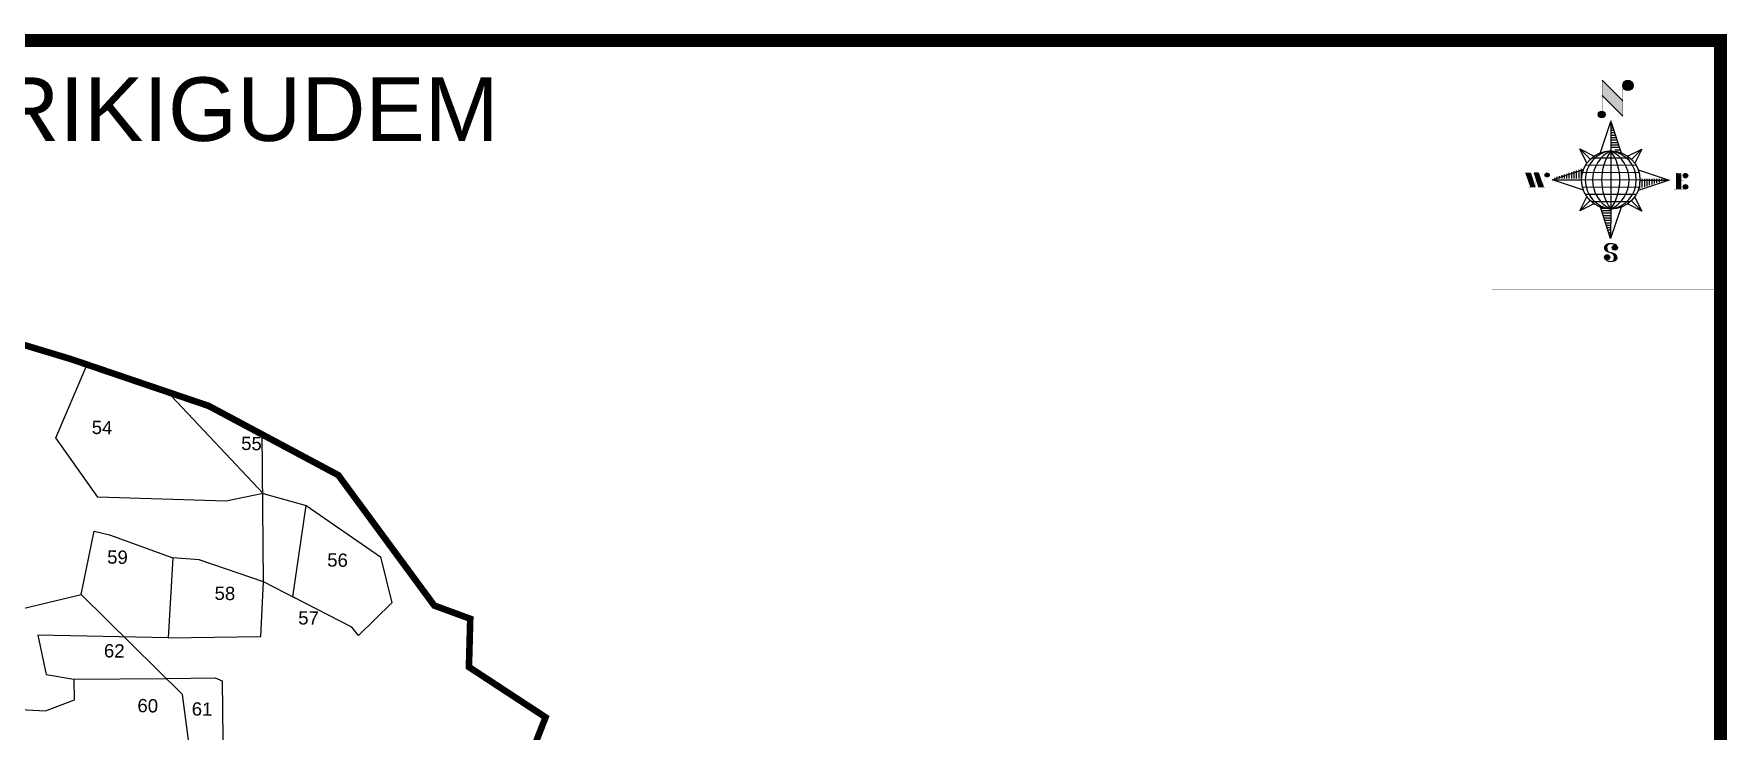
# Model space of a CAD drawing. Header units: millimetres. Extents: x 351203 to 355694, y 1841001 to 1845769.
# Drawn here: x 353120 to 355694, y 1844709 to 1845769 of the extents above; entities that cross this region are included whole.
import ezdxf

# ---------------------------------------------------------------- set-up
doc = ezdxf.new("R2010")
doc.units = ezdxf.units.MM
for name, color, linetype in [('BND', 6, 'Continuous'), ('bord', 1, 'Continuous'), ('Boundry', 5, 'Continuous'), ('Plot', 7, 'Continuous'), ('Plot NUmbers', 1, 'Continuous'), ('TEXT', 7, 'Continuous')]:
    doc.layers.add(name, color=color, linetype=linetype)
doc.styles.get("Standard").update_dxf_attribs({"font": 'arial.ttf'})
pattern_1 = [(267.297113149, (-8720374.938, 50637915.138), (10.5367255337, -0.497431438), [])]
pattern_2 = [(357.297113149, (-8720374.938, 50637915.138), (0.497431438, 10.5367255337), [])]

# ---------------------------------------------------------------- blocks, each defined once
blk = doc.blocks.new('*X5')
at = {"color": 0, "linetype": 'Continuous'}
for p, q in [((6321.56, 239.21), (6322.58, 240.23)), ((6321.57, 239.39), (6322.52, 240.35)), ((6321.58, 239.58), (6322.47, 240.46)), ((6321.59, 239.95), (6322.35, 240.7)), ((6321.59, 239.76), (6322.41, 240.58)), ((6321.6, 240.13), (6322.29, 240.82)), ((6321.61, 240.32), (6322.32, 241.03)), ((6321.62, 240.5), (6322.34, 241.22)), ((6321.67, 239.14), (6322.64, 240.11)), ((6321.76, 239.05), (6322.69, 239.99)), ((6321.77, 240.83), (6322.36, 241.41)), ((6321.84, 238.96), (6322.78, 239.9)), ((6321.93, 238.86), (6322.87, 239.81)), ((6322.01, 238.77), (6322.96, 239.72)), ((6322.08, 241.31), (6322.37, 241.61)), ((6322.1, 238.68), (6323.05, 239.64)), ((6322.18, 238.59), (6323.14, 239.55)), ((6322.27, 238.5), (6323.23, 239.46)), ((6322.41, 238.46), (6323.32, 239.37)), ((6322.54, 238.41), (6323.44, 239.31)), ((6322.67, 238.37), (6323.56, 239.26)), ((6322.8, 238.32), (6323.68, 239.2)), ((6322.93, 238.28), (6323.8, 239.15)), ((6323.06, 238.23), (6323.92, 239.09)), ((6323.19, 238.18), (6324.04, 239.03)), ((6323.33, 238.15), (6324.16, 238.98)), ((6323.5, 238.14), (6324.28, 238.92)), ((6323.67, 238.13), (6324.39, 238.85)), ((6323.83, 238.12), (6324.56, 238.84)), ((6324.1, 238.21), (6324.73, 238.84)), ((6324.34, 238.27), (6324.9, 238.83)), ((6324.59, 238.34), (6325.07, 238.82)), ((6324.83, 238.41), (6325.24, 238.81)), ((6325.08, 238.48), (6325.41, 238.81)), ((6325.4, 238.63), (6325.57, 238.8))]:
    blk.add_line(p, q, dxfattribs=at)
blk = doc.blocks.new('*X4')
at = {"color": 0, "linetype": 'Continuous'}
for p, q in [((6324.43, 240.3), (6324.53, 240.41)), ((6324.56, 240.26), (6324.76, 240.46)), ((6324.7, 240.22), (6325, 240.52)), ((6324.83, 240.18), (6325.23, 240.57)), ((6324.97, 240.14), (6325.45, 240.62)), ((6325.1, 240.1), (6325.63, 240.62)), ((6325.23, 240.05), (6325.8, 240.62)), ((6325.34, 239.97), (6325.98, 240.62)), ((6325.44, 239.9), (6326.1, 240.56)), ((6325.54, 239.83), (6326.22, 240.51)), ((6325.65, 239.75), (6326.35, 240.46)), ((6325.75, 239.68), (6326.47, 240.4)), ((6325.85, 239.61), (6326.59, 240.35)), ((6325.95, 239.53), (6326.72, 240.3)), ((6326.04, 239.44), (6326.84, 240.24)), ((6326.12, 239.35), (6326.96, 240.19)), ((6326.21, 239.25), (6327.06, 240.1)), ((6326.29, 239.16), (6327.14, 240.01)), ((6326.38, 239.07), (6327.22, 239.91)), ((6326.46, 238.98), (6327.3, 239.81)), ((6326.55, 238.89), (6327.38, 239.72)), ((6326.63, 238.8), (6327.46, 239.62)), ((6326.72, 238.7), (6327.54, 239.52)), ((6326.79, 238.6), (6327.62, 239.43)), ((6326.84, 238.47), (6327.7, 239.33)), ((6326.88, 238.34), (6327.78, 239.23)), ((6326.79, 236.48), (6327.35, 237.04)), ((6326.92, 236.78), (6327.58, 237.45)), ((6326.93, 238.21), (6327.85, 239.13)), ((6326.98, 238.08), (6327.85, 238.95)), ((6327, 237.93), (6327.84, 238.77)), ((6327.01, 237.76), (6327.84, 238.59)), ((6327.02, 237.6), (6327.84, 238.41)), ((6327.03, 237.43), (6327.83, 238.23)), ((6327.04, 237.26), (6327.83, 238.05)), ((6327.05, 237.09), (6327.81, 237.85))]:
    blk.add_line(p, q, dxfattribs=at)
blk = doc.blocks.new('H')
at = {"layer": 'bord', "extrusion": (0.000427885, 0.004792, 0.999988)}
h = blk.add_hatch(dxfattribs=at)
h.set_pattern_fill('LINE', color=8, scale=84.387686, angle=-2.70289, style=0)
h.set_pattern_definition(pattern_2)
h.paths.add_polyline_path([(-492.5, 785.6, -0.090992), (-448, 775.2), (-486.5, 912)])
h = blk.add_hatch(dxfattribs=at)
h.set_pattern_fill('LINE', color=8, scale=84.387686, angle=-92.70289, style=0)
h.set_pattern_definition(pattern_1)
h.paths.add_polyline_path([(-624.9, 665.1, -0.090992), (-614.5, 709.6), (-751.3, 671.1)])
h = blk.add_hatch(dxfattribs=at)
h.set_pattern_fill('LINE', color=8, scale=84.387686, angle=-92.70289, style=0)
h.set_pattern_definition(pattern_1)
h.paths.add_polyline_path([(-245.6, 647.2), (-372, 653.2, -0.090992), (-382.4, 608.7)])
h = blk.add_hatch(dxfattribs=at)
h.set_pattern_fill('LINE', color=8, scale=84.387686, angle=-2.70289, style=0)
h.set_pattern_definition(pattern_2)
h.paths.add_polyline_path([(-504.4, 532.7, -0.090992), (-548.9, 543.1), (-510.4, 406.3)])
for p, q in [((-516.2, 1087.1, -1217.1), (-431.5, 994, -1216.7)), ((-519.4, 1020.4, -1216.8), (-434.7, 927.3, -1216.4)), ((-538.3, 773.7, -1215.6), (-487, 906.2, -1216.3)), ((-487, 906.2, -1216.3), (-493, 779.8, -1215.7)), ((-487, 906.2, -1216.3), (-448.5, 769.4, -1215.7)), ((-626.7, 793.8, -1215.7), (-566.8, 760.2, -1215.6)), ((-626.7, 793.8, -1215.7), (-584.1, 747, -1215.5)), ((-598.9, 731, -1215.4), (-626.7, 793.8, -1215.7)), ((-421.3, 753.3, -1215.6), (-358.5, 781.1, -1215.7)), ((-358.5, 781.1, -1215.7), (-405.3, 738.5, -1215.5)), ((-358.5, 781.1, -1215.7), (-392.1, 721.2, -1215.4)), ((-864.7, 700.9, -1215.1), (-846.9, 637.7, -1214.9)), ((-846.9, 700.1, -1215.1), (-829.1, 636.9, -1214.9)), ((-829.1, 699.2, -1215.2), (-811.3, 636, -1214.9)), ((-829.1, 699.2, -1215.2), (-811.3, 698.4, -1215.2)), ((-811.3, 698.4, -1215.2), (-793.5, 635.2, -1214.9)), ((-751.8, 665.3, -1215), (-615, 703.8, -1215.3)), ((-751.8, 665.3, -1215), (-625.4, 659.3, -1215)), ((-619.3, 614, -1214.8), (-751.8, 665.3, -1215)), ((-378.6, 692.6, -1215.3), (-246.1, 641.4, -1215.1)), ((-213.5, 669.3, -1215.3), (-216.7, 600.8, -1214.9)), ((-197.2, 599.9, -1214.9), (-193.9, 668.4, -1215.3)), ((-246.1, 641.4, -1215.1), (-382.9, 602.9, -1214.9)), ((-372.5, 647.4, -1215.1), (-246.1, 641.4, -1215.1)), ((-639.4, 525.6, -1214.4), (-605.8, 585.5, -1214.7)), ((-639.4, 525.6, -1214.4), (-592.6, 568.1, -1214.6)), ((-576.6, 553.3, -1214.6), (-639.4, 525.6, -1214.4)), ((-510.9, 400.5, -1213.9), (-549.4, 537.2, -1214.5)), ((-459.6, 533, -1214.5), (-510.9, 400.5, -1213.9)), ((-504.9, 526.9, -1214.5), (-510.9, 400.5, -1213.9)), ((-371.2, 512.9, -1214.5), (-431.1, 546.5, -1214.6)), ((-371.2, 512.9, -1214.5), (-413.8, 559.7, -1214.7)), ((-399, 575.7, -1214.7), (-371.2, 512.9, -1214.5))]:
    blk.add_line(p, q, dxfattribs=at)
at = {"layer": 'bord', "color": 8, "linetype": 'ByBlock', "extrusion": (0.000427885, 0.004792, 0.999988)}
for p, q in [((-410.8, 744.2, -1215.5), (-578.1, 752.1, -1215.5)), ((-493, 779.8, -1215.7), (-504.9, 526.9, -1214.5)), ((-375, 679.2, -1215.3), (-619.9, 690.7, -1215.2)), ((-386.5, 711.4, -1215.4), (-605.5, 721.7, -1215.4)), ((-372.5, 647.4, -1215.1), (-625.4, 659.3, -1215)), ((-378, 615.9, -1214.9), (-622.9, 627.5, -1214.9)), ((-392.4, 584.9, -1214.8), (-611.4, 595.3, -1214.7)), ((-419.8, 554.6, -1214.6), (-587.1, 562.5, -1214.6))]:
    blk.add_line(p, q, dxfattribs=at)
at = {"layer": 'bord', "extrusion": (0.000427885, 0.004792, 0.999988), "elevation": -1212.1}
for points, const_width in [([(-522, 959.6), (-515.7, 1092.9)], 1.61), ([(-434.2, 933.1), (-427.9, 1066.5)], 1.61), ([(-870.1, 707), (-846.4, 705.9)], 0.642), ([(-828.6, 642.7), (-821, 678)], 0.642), ([(-793, 641), (-781.6, 693.9)], 0.642), ([(-222.7, 675.6), (-173.8, 673.3)], 0.706), ([(-828.6, 642.7), (-855.2, 643.9)], 0.642), ([(-810.8, 641.8), (-784.1, 640.6)], 0.642), ([(-177.1, 604.8), (-226, 607.1)], 0.706), ([(-194.8, 644.8), (-185, 644.4)], 0.706)]:
    blk.add_lwpolyline(points, dxfattribs=dict(at, const_width=const_width))
for points, const_width in [([(-413.7, 1073.1, 1), (-397.6, 1057.7, 1)], 22.3), ([(-530.3, 949.5, 1), (-519.6, 939.3, 1)], 14.8), ([(-775.9, 696.6, 1), (-769.5, 690.4, 1)], 8.9), ([(-177.8, 666.9, 1), (-170.8, 660.1, 1)], 9.79), ([(-180.1, 618, 1), (-173.1, 611.2, 1)], 9.79), ([(-489.8, 361.7, 1), (-498.1, 369.1, 1)], 11.1), ([(-525.2, 321.6, 1), (-533.4, 328.9, 1)], 11.1)]:
    blk.add_lwpolyline(points, format="xyb", close=True, dxfattribs=dict(at, const_width=const_width))
for points in [[(-537, 317.4), (-530.7, 310.5), (-519.8, 306.8), (-504.9, 306.9), (-493.9, 310), (-486.3, 317.7), (-486.5, 325.8), (-490.6, 333.3), (-493.5, 336.2), (-502.8, 340.9), (-522.5, 347.3), (-530.4, 351.6), (-533.7, 354.6), (-537.4, 362.6), (-537, 373.4), (-530, 380.7), (-520, 384.1), (-503.5, 384.2), (-492.5, 379.9), (-487.1, 373.3)], [(-522.5, 347.6), (-526.2, 353.8), (-527.8, 360.6), (-527.9, 370.6), (-525.9, 375.5), (-521.3, 381.2), (-514.5, 384.4)], [(-504.9, 306.9), (-499, 312.4), (-497, 319.4), (-497.5, 326.5), (-501.2, 335.4), (-509.2, 343.2)]]:
    blk.add_lwpolyline(points, dxfattribs=at)
at = {"layer": 'bord', "extrusion": (0.000427885, 0.004792, 0.999988)}
for centre, radius in [((-405.6, 1065.4, -1212.1), 22.3), ((-525, 944.4, -1212.1), 14.8), ((-498.4, 659.1, -1212.1), 126.6), ((-772.7, 693.5, -1212.1), 8.9), ((-174.3, 663.5, -1212.1), 9.79), ((-176.6, 614.6, -1212.1), 9.79), ((-494, 365.4, -1212.1), 11.1), ((-529.3, 325.2, -1212.1), 11.1)]:
    blk.add_circle(centre, radius, dxfattribs=at)
at = {"layer": 'bord', "color": 8, "linetype": 'ByBlock', "extrusion": (0.000427885, 0.004792, 0.999988)}
for centre, radius, start, end in [((-481.5, 658.3, -1212.1), 127.7, 94.92536, 259.66906), ((-436.8, 656.2, -1212.1), 140.8, 113.28644, 241.30798), ((-315.9, 650.5, -1212.1), 222.3, 142.58916, 212.00526), ((-560.1, 662.1, -1212.1), 140.8, 293.28644, 61.30798), ((-681, 667.8, -1212.1), 222.3, 322.58916, 32.00526), ((-515.4, 659.9, -1212.1), 127.7, 274.92536, 79.66906)]:
    blk.add_arc(centre, radius, start, end, dxfattribs=at)
at = {"layer": 'bord', "extrusion": (0.000427885, 0.004792, 0.999988)}
for points in [[(-515.7, 1092.9, -1212.1), (-431, 999.8, -1212.1), (-518.9, 1026.2, -1212.1), (-434.2, 933.1, -1212.1)], [(-864.1, 706.7, -1212.1), (-846.4, 705.9, -1212.1), (-846.3, 643.5, -1212.1), (-828.6, 642.7, -1212.1)], [(-828.6, 705, -1212.1), (-810.8, 704.2, -1212.1), (-810.8, 641.8, -1212.1), (-793, 641, -1212.1)], [(-193.4, 674.2, -1212.1), (-196.6, 605.7, -1212.1), (-213, 675.1, -1212.1), (-216.2, 606.7, -1212.1)]]:
    blk.add_solid(points, dxfattribs=at)
at = {"layer": 'bord', "extrusion": (0.000427885, 0.004792, 0.999988), "xscale": 7.977342409717546, "yscale": 7.977342408231451, "zscale": 7.977342408476333, "rotation": 138.0840426661453}
for name, p in [('*X4', (38300.5, -31929.4, -1212.1)), ('*X5', (38314.4, -31950.9, -1212.1))]:
    blk.add_blockref(name, p, dxfattribs=at)

msp = doc.modelspace()

# ---------------------------------------------------------------- linework, layer by layer
for points, const_width in [([(351213.3, 1845759.4), (355683.8, 1845759.4), (355683.8, 1841011.2), (351213.3, 1841011.2)], 20), ([(355683.8, 1845759.4), (355335.8, 1845759.4), (355335.8, 1845381.2), (355683.8, 1845381.2)], 0.285)]:
    msp.add_lwpolyline(points, close=True, dxfattribs=dict(const_width=const_width))
at = {"layer": 'BND', "lineweight": 30, "const_width": 10}
msp.add_lwpolyline([(353048.8, 1845313.3), (353175, 1845275.3), (353385.7, 1845203.7), (353582.6, 1845098.5), (353728.5, 1844900.2), (353783.2, 1844880.1), (353781.2, 1844806.7), (353897.7, 1844730.3), (353879.4, 1844683.6)], dxfattribs=at)
at = {"layer": 'Boundry'}
for p, q in [((353048.8, 1845313.3), (353175, 1845275.3)), ((353175, 1845275.3), (353385.7, 1845203.7)), ((353385.7, 1845203.7), (353582.6, 1845098.5)), ((353582.6, 1845098.5), (353728.5, 1844900.2)), ((353728.5, 1844900.2), (353783.2, 1844880.1)), ((353783.2, 1844880.1), (353781.2, 1844806.7)), ((353781.2, 1844806.7), (353897.7, 1844730.3)), ((353897.7, 1844730.3), (353879.4, 1844683.6))]:
    msp.add_line(p, q, dxfattribs=at)
at = {"layer": 'Plot'}
for p, q in [((353153.1, 1845155.2), (353200.6, 1845265.8)), ((353328.9, 1845218.5), (353468.2, 1845070.5)), ((353217.1, 1845065.2), (353153.1, 1845155.2)), ((353468.8, 1844936.5), (353466.9, 1845162.6)), ((353412.2, 1845058.8), (353217.1, 1845065.2)), ((353468.2, 1845070.5), (353412.2, 1845058.8)), ((353468.2, 1845070.5), (353534, 1845052.1)), ((353513.4, 1844913.2), (353534, 1845052.1)), ((353534, 1845052.1), (353646.8, 1844974.5)), ((353192, 1844917), (353211.4, 1845013.2)), ((353211.4, 1845013.2), (353234.9, 1845007.6)), ((353234.9, 1845007.6), (353330.9, 1844972.5)), ((353330.9, 1844972.5), (353323.8, 1844851)), ((353371.2, 1844969.6), (353330.9, 1844972.5)), ((353468.8, 1844936.5), (353371.2, 1844969.6)), ((353646.8, 1844974.5), (353663.8, 1844904.3)), ((353465.1, 1844853), (353468.8, 1844936.5)), ((353517.9, 1844910.9), (353468.8, 1844936.5)), ((353075.9, 1844889.2), (353192, 1844917)), ((353192, 1844917), (353345.9, 1844764.9)), ((353603, 1844867.5), (353513.4, 1844913.2)), ((353663.8, 1844904.3), (353613.3, 1844854.7)), ((353323.8, 1844851), (353125.7, 1844855.4)), ((353125.7, 1844855.4), (353138.7, 1844795.2)), ((353613.3, 1844854.7), (353603, 1844867.5)), ((353323.8, 1844851), (353465.1, 1844853)), ((353138.7, 1844795.2), (353180.6, 1844788.2)), ((353180.6, 1844788.2), (353321, 1844789.5)), ((353181.6, 1844756.7), (353181.3, 1844788.3)), ((353321, 1844789.5), (353395.2, 1844790.2)), ((353395.2, 1844790.2), (353406.2, 1844785.8)), ((353406.2, 1844785.8), (353408, 1844638.5)), ((353137.7, 1844740), (353181.6, 1844756.7)), ((353363.8, 1844626.9), (353345.9, 1844764.9)), ((353098.9, 1844742.2), (353137.7, 1844740))]:
    msp.add_line(p, q, dxfattribs=at)

# ---------------------------------------------------------------- block references
at = {"xscale": 0.350762963945016, "yscale": 0.3507629639934748, "zscale": 0.3507629639658534, "rotation": 2.579586821179989}
msp.add_blockref('H', (355702.1, 1845326.2, 425.9), dxfattribs=at)

# ---------------------------------------------------------------- texts
at = {"layer": 'Plot NUmbers', "color": 0}
for s, p in [('54', (353207.6, 1845161.1)), ('59', (353231.1, 1844964)), ('56', (353565.6, 1844959.5)), ('58', (353394.4, 1844908.9)), ('57', (353521.5, 1844871.5)), ('62', (353226.2, 1844821.5)), ('60', (353277.1, 1844738.1)), ('61', (353359.7, 1844733))]:
    msp.add_text(s, height=20.21, rotation=359.0149, dxfattribs=at).set_placement(p)
at = {"layer": 'Plot NUmbers', "color": 0, "oblique": 360}
msp.add_text('55', height=20.21, rotation=359.0149, dxfattribs=at).set_placement((353434.8, 1845136.8))
at = {"layer": 'TEXT', "color": 5}
msp.add_text('IRIKIGUDEM', height=96.71, dxfattribs=at).set_placement((353023.5, 1845606.6))

doc.saveas('drawing.dxf')
